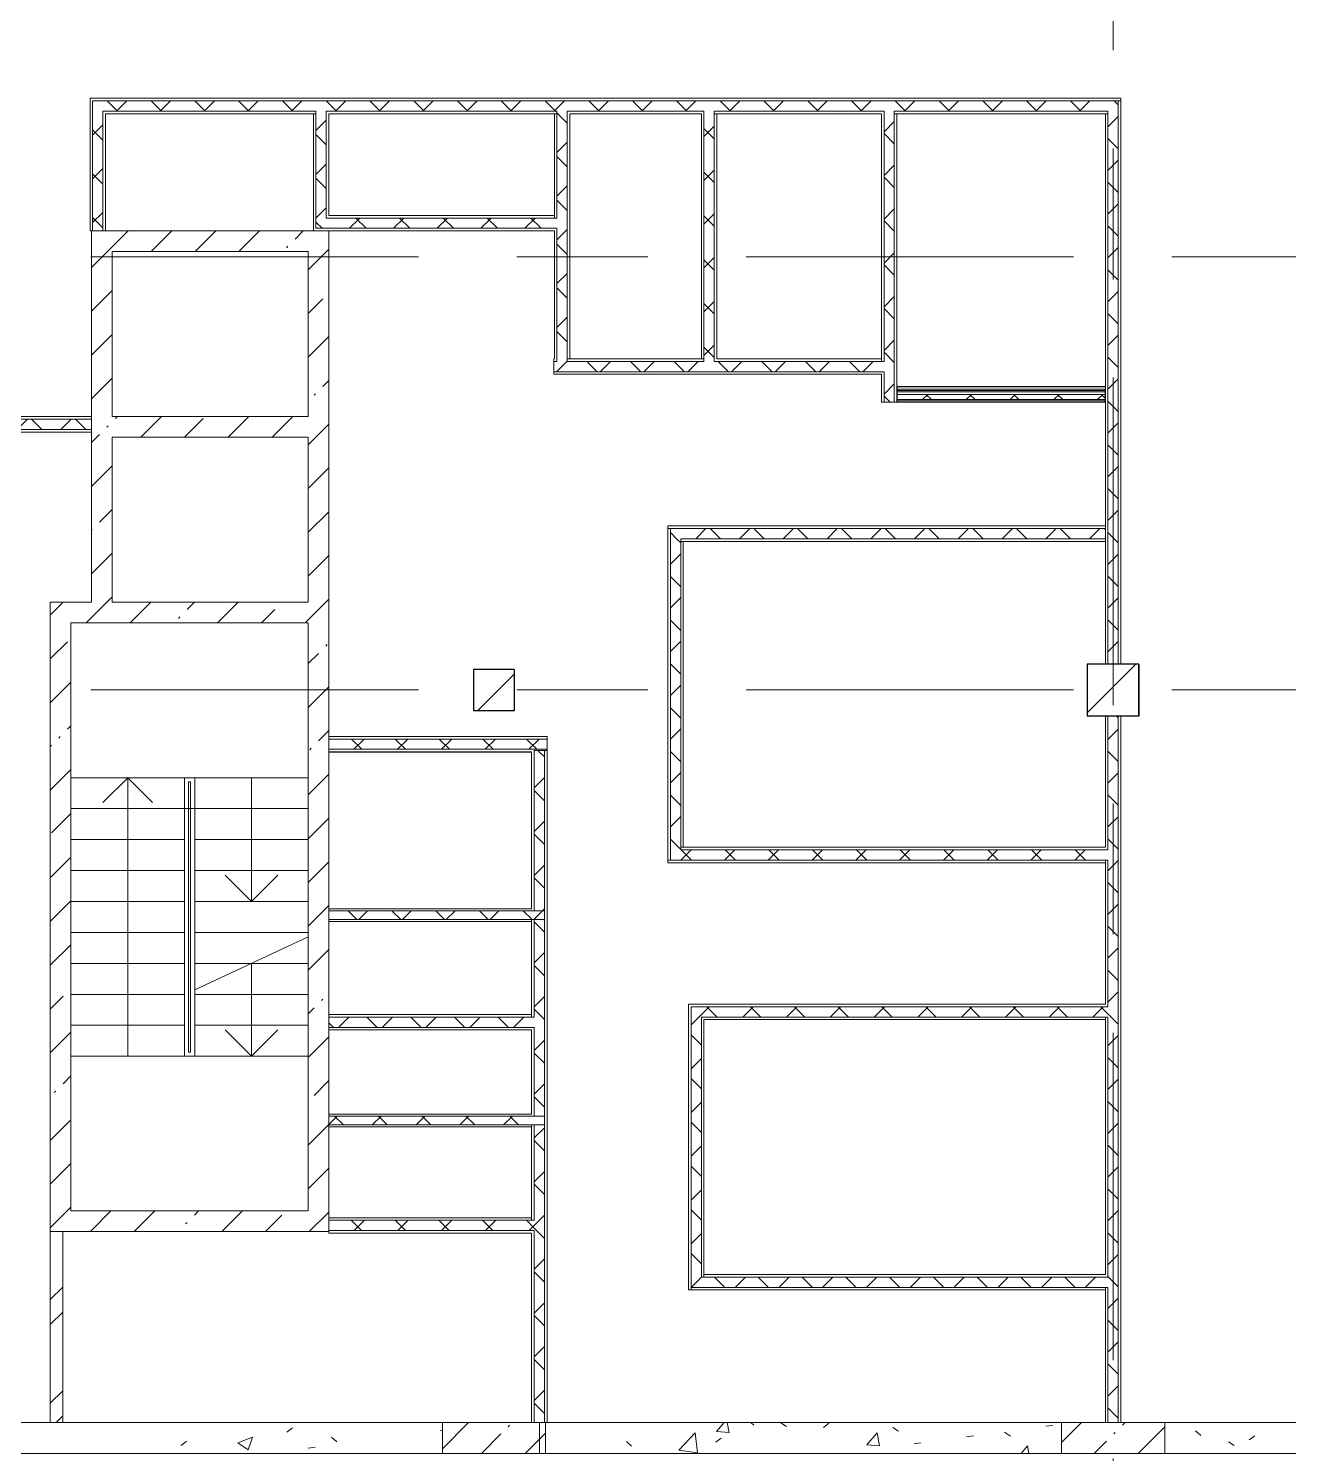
# Model space of a CAD drawing. Header units: millimetres. Extents: x 92932 to 275892, y -43515 to 30371.
# Drawn here: x 112420 to 124632, y -31683 to -17871 of the extents above; entities that cross this region are included whole.
import ezdxf

# ---------------------------------------------------------------- set-up
doc = ezdxf.new("R2010")
doc.units = ezdxf.units.MM
doc.linetypes.add('Осевые', pattern=[6350, 1270, -952.5, 3175, -952.5])
for name, color, linetype, lineweight in [('Колонны', 7, 'Continuous', 9), ('Колонны-1', 7, 'Continuous', 25), ('Контуры', 7, 'Continuous', 9), ('Линии подступенков-1', 7, 'Continuous', 9), ('Линии свеса', 7, 'Continuous', 9), ('Марки вырезов', 7, 'Continuous', 9), ('Общие ребра', 7, 'Continuous', 9), ('Оси-1', 7, 'Осевые', 9), ('Специальное оборудование', 7, 'Continuous', 9), ('Стены', 7, 'Continuous', 9), ('Стены-1', 7, 'Continuous', 18), ('Черная _1 сплошная', 7, 'Continuous', 9), ('Штриховка разреза-1', 7, 'Continuous', 9)]:
    doc.layers.add(name, color=color, linetype=linetype, lineweight=lineweight)
pattern_1 = [(45, (0, 0), (-212.132, 212.132), []), (135, (0, 0), (-212.132, -212.132), [])]
pattern_2 = [(45, (0, 0), (-424.264, 424.264), [600, -100, 20, -100]), (45, (0, 424), (-424.264, 424.264), [])]
pattern_3 = [(45, (0, 0), (-493.914, 493.914), []), (45, (493.9, 0), (-493.914, 493.914), [873.125, -174.625, 6.706, -167.919])]
pattern_4 = [(50, (0, 0), (1457.472, -127.512), [152.4, -1676.4]), (355, (0, 0), (-281.942, 1528.454), [121.92, -1341.12]), (100.451, (121.5, -10.6), (1175.541, 1400.933), [129.52, -1424.721]), (46.184, (0, 406.4), (2168.632, -336.342), [228.6, -2514.6]), (96.636, (180.7, 378.4), (1899.22, 1979.42), [194.28, -2137.08]), (351.184, (0, 406.4), (1899.24, 1979.402), [182.88, -2011.68]), (21, (203.2, 304.8), (1212.915, -818.121), [152.4, -1676.4]), (326, (203.2, 304.8), (494.417, 1473.504), [121.92, -1341.12]), (71.451, (304.3, 236.6), (1707.337, 655.37), [129.52, -1424.721]), (37.5, (0, 0), (24.7094, 676.4402), [67.056, -1257.808, 67.056, -1294.384, -1346.2]), (37.5, (0, 0), (24.7094, 676.4402), [-2686.304, 67.056, -1279.144]), (7.5, (0, 0), (534.5577, 801.4443), [67.056, -709.168, 67.056, -1227.328, -513.08]), (7.5, (0, 0), (534.5577, 801.4443), [-2070.608, 67.056, -446.024]), (327.5, (-453.14, 0), (1084.7275, -45.8312), [67.056, -440.944, 67.056, -1517.904, -2103.12]), (327.5, (-453.14, 0), (1084.7275, -45.8312), [-2092.96, 67.056, -2036.064]), (317.5, (-656.3, 0), (1185.0347, 203.4135), [67.056, -593.344, 67.056, -985.52, -1493.52]), (317.5, (-656.3, 0), (1185.0347, 203.4135), [-1712.976, 67.056, -1426.464])]

# ---------------------------------------------------------------- blocks, each defined once
blk = doc.blocks.new('Колонна 76 - Колонна 40-55-771148-План 3-го этажа на отм_ _2_700')
at = {"layer": 'Колонны'}
h = blk.add_hatch(dxfattribs=at)
h.set_pattern_fill('FP_3', color=256, style=0, pattern_type=2)
h.set_pattern_definition(pattern_3)
h.paths.add_polyline_path([(116732, -24483), (117132, -24483), (117132, -24083), (116732, -24083)], flags=0)
at = {"layer": 'Колонны-1'}
for p, q in [((117132, -24083), (116732, -24083)), ((116732, -24083), (116732, -24483)), ((117132, -24483), (117132, -24083)), ((116732, -24483), (117132, -24483))]:
    blk.add_line(p, q, dxfattribs=at)
blk = doc.blocks.new('Колонна 77 - Колонна 40-55-771160-План 3-го этажа на отм_ _2_700')
at = {"layer": 'Колонны'}
h = blk.add_hatch(dxfattribs=at)
h.set_pattern_fill('FP_3', color=256, style=0, pattern_type=2)
h.set_pattern_definition(pattern_3)
h.paths.add_polyline_path([(122682, -24533), (123182, -24533), (123182, -24033), (122682, -24033)], flags=0)
at = {"layer": 'Колонны-1'}
for p, q in [((123182, -24033), (122682, -24033)), ((122682, -24033), (122682, -24533)), ((123182, -24533), (123182, -24033)), ((122682, -24533), (123182, -24533))]:
    blk.add_line(p, q, dxfattribs=at)
blk = doc.blocks.new('АР_ОБ_Штора противодымная - Штора противопожарная ПШ2-8237117-План 3-го этажа на отм_ _2_700')
at = {"layer": 'Специальное оборудование'}
for p, q in [((1009, 152), (-1010, 152)), ((-1010, 152), (-1010, 2)), ((-1010, 0), (-1010, 150)), ((-1010, 150), (1009, 150)), ((-1010, 44), (-1010, 148)), ((-1010, 67), (-1010, 2)), ((-1010, 2), (-1010, 25)), ((1009, 0), (-1010, 0))]:
    blk.add_line(p, q, dxfattribs=at)

msp = doc.modelspace()

# ---------------------------------------------------------------- hatches: boundary and pattern name
at = {"layer": 'Штриховка разреза-1'}
h = msp.add_hatch(dxfattribs=at)
h.set_pattern_fill('FP_2', color=256, style=0, pattern_type=2)
h.set_pattern_definition(pattern_1)
h.paths.add_polyline_path([(122881.6, -18672.9), (122981.6, -18672.9), (122981.6, -18572.9), (113041.6, -18572.9), (113041.6, -18672.9), (120811.6, -18672.9)], flags=0)
h = msp.add_hatch(dxfattribs=at)
h.set_pattern_fill('FP_2', color=256, style=0, pattern_type=2)
h.set_pattern_definition(pattern_1)
h.paths.add_polyline_path([(113041.6, -19832.9), (113141.6, -19832.9), (113141.6, -18672.9), (113041.6, -18672.9), (113041.6, -18716.5)], flags=0)
h = msp.add_hatch(dxfattribs=at)
h.set_pattern_fill('FP_2', color=256, style=0, pattern_type=2)
h.set_pattern_definition(pattern_1)
h.paths.add_polyline_path([(115206.6, -19807.9), (115306.6, -19807.9), (115306.6, -18672.9), (115206.6, -18672.9), (115206.6, -18716.5)], flags=0)
h = msp.add_hatch(dxfattribs=at)
h.set_pattern_fill('FP_2', color=256, style=0, pattern_type=2)
h.set_pattern_definition(pattern_1)
h.paths.add_polyline_path([(117541.6, -21097.9), (117641.6, -21097.9), (117641.6, -18672.9), (117541.6, -18672.9), (117541.6, -21072.9)], flags=0)
h = msp.add_hatch(dxfattribs=at)
h.set_pattern_fill('FP_2', color=256, style=0, pattern_type=2)
h.set_pattern_definition(pattern_1)
h.paths.add_polyline_path([(119066.6, -21097.9), (119066.6, -18672.9), (118966.6, -18672.9), (118966.6, -21097.9)], flags=0)
h = msp.add_hatch(dxfattribs=at)
h.set_pattern_fill('FP_2', color=256, style=0, pattern_type=2)
h.set_pattern_definition(pattern_1)
h.paths.add_polyline_path([(120811.6, -21492.9), (120811.6, -18672.9), (120711.6, -18672.9), (120711.6, -21492.9)], flags=0)
h = msp.add_hatch(dxfattribs=at)
h.set_pattern_fill('FP_2', color=256, style=0, pattern_type=2)
h.set_pattern_definition(pattern_1)
h.paths.add_polyline_path([(122881.6, -24032.9), (122981.6, -24032.9), (122981.6, -18672.9), (122881.6, -18672.9), (122881.6, -22966.7)], flags=0)
h = msp.add_hatch(dxfattribs=at)
h.set_pattern_fill('FP_2', color=256, style=0, pattern_type=2)
h.set_pattern_definition(pattern_1)
h.paths.add_polyline_path([(117516.6, -19807.9), (117541.6, -19807.9), (117541.6, -19707.9), (115306.6, -19707.9), (115306.6, -19807.9), (115788.9, -19807.9)], flags=0)
h = msp.add_hatch(dxfattribs=at)
h.set_pattern_fill('FP_1', color=256, style=0, pattern_type=2)
h.set_pattern_definition(pattern_2)
h.paths.add_polyline_path([(115131.6, -20032.9), (115331.6, -20032.9), (115331.6, -19832.9), (113031.6, -19832.9), (113031.6, -20032.9), (113231.6, -20032.9)], flags=0)
h = msp.add_hatch(dxfattribs=at)
h.set_pattern_fill('FP_1', color=256, style=0, pattern_type=2)
h.set_pattern_definition(pattern_2)
h.paths.add_polyline_path([(113231.6, -23432.9), (113231.6, -20032.9), (113031.6, -20032.9), (113031.6, -23432.9)], flags=0)
h = msp.add_hatch(dxfattribs=at)
h.set_pattern_fill('FP_1', color=256, style=0, pattern_type=2)
h.set_pattern_definition(pattern_2)
h.paths.add_polyline_path([(115331.6, -29332.9), (115331.6, -20032.9), (115131.6, -20032.9), (115131.6, -29332.9)], flags=0)
h = msp.add_hatch(dxfattribs=at)
h.set_pattern_fill('FP_2', color=256, style=0, pattern_type=2)
h.set_pattern_definition(pattern_1)
h.paths.add_polyline_path([(120686.6, -21197.9), (120711.6, -21197.9), (120711.6, -21097.9), (117510.6, -21097.9), (117510.6, -21197.9), (120224, -21197.9)], flags=0)
h = msp.add_hatch(dxfattribs=at)
h.set_pattern_fill('FP_2', color=256, style=0, pattern_type=2)
h.set_pattern_definition(pattern_1)
h.paths.add_polyline_path([(122854.6, -21467.9), (122854.6, -21417.9), (120837.6, -21417.9), (120837.6, -21467.9), (122663.3, -21467.9)], flags=0)
h = msp.add_hatch(dxfattribs=at)
h.set_pattern_fill('FP_2', color=256, style=0, pattern_type=2)
h.set_pattern_definition(pattern_1)
h.paths.add_polyline_path([(113031.6, -21757.9), (113031.6, -21657.9), (108481.6, -21657.9), (108481.6, -21757.9), (112240.8, -21757.9)], flags=0)
h = msp.add_hatch(dxfattribs=at)
h.set_pattern_fill('FP_1', color=256, style=0, pattern_type=2)
h.set_pattern_definition(pattern_2)
h.paths.add_polyline_path([(113231.6, -21832.4), (115131.6, -21832.4), (115131.6, -21632.4), (113231.6, -21632.4)], flags=0)
h = msp.add_hatch(dxfattribs=at)
h.set_pattern_fill('FP_2', color=256, style=0, pattern_type=2)
h.set_pattern_definition(pattern_1)
h.paths.add_polyline_path([(122856.6, -22817.9), (122856.6, -22717.9), (118641.6, -22717.9), (118641.6, -22817.9), (121111, -22817.9)], flags=0)
h = msp.add_hatch(dxfattribs=at)
h.set_pattern_fill('FP_2', color=256, style=0, pattern_type=2)
h.set_pattern_definition(pattern_1)
h.paths.add_polyline_path([(118641.6, -25832.9), (118741.6, -25832.9), (118741.6, -22817.9), (118641.6, -22817.9), (118641.6, -25807.9)], flags=0)
h = msp.add_hatch(dxfattribs=at)
h.set_pattern_fill('FP_1', color=256, style=0, pattern_type=2)
h.set_pattern_definition(pattern_2)
h.paths.add_polyline_path([(112631.6, -23632.9), (115131.6, -23632.9), (115131.6, -23432.9), (112631.6, -23432.9)], flags=0)
h = msp.add_hatch(dxfattribs=at)
h.set_pattern_fill('FP_1', color=256, style=0, pattern_type=2)
h.set_pattern_definition(pattern_2)
h.paths.add_polyline_path([(112631.6, -29332.9), (112831.6, -29332.9), (112831.6, -23632.9), (112631.6, -23632.9), (112631.6, -27216.8)], flags=0)
h = msp.add_hatch(dxfattribs=at)
h.set_pattern_fill('FP_2', color=256, style=0, pattern_type=2)
h.set_pattern_definition(pattern_1)
h.paths.add_polyline_path([(122981.6, -30102.9), (122981.6, -24532.9), (122881.6, -24532.9), (122881.6, -30102.9)], flags=0)
h = msp.add_hatch(dxfattribs=at)
h.set_pattern_fill('FP_2', color=256, style=0, pattern_type=2)
h.set_pattern_definition(pattern_1)
h.paths.add_polyline_path([(117446.6, -24857.9), (117446.6, -24757.9), (115331.6, -24757.9), (115331.6, -24857.9), (115788.9, -24857.9)], flags=0)
h = msp.add_hatch(dxfattribs=at)
h.set_pattern_fill('FP_2', color=256, style=0, pattern_type=2)
h.set_pattern_definition(pattern_1)
h.paths.add_polyline_path([(117321.6, -31382.9), (117421.6, -31382.9), (117421.6, -28497.9), (117321.6, -28497.9), (117321.6, -29522.9)], flags=0)
h.paths.add_polyline_path([(117321.6, -28412.9), (117421.6, -28412.9), (117421.6, -26507.9), (117321.6, -26507.9), (117321.6, -27552.9)], flags=0)
h.paths.add_polyline_path([(117321.6, -26422.9), (117421.6, -26422.9), (117421.6, -24867.9), (117321.6, -24867.9), (117321.6, -25091.7)], flags=0)
h = msp.add_hatch(dxfattribs=at)
h.set_pattern_fill('FP_2', color=256, style=0, pattern_type=2)
h.set_pattern_definition(pattern_1)
h.paths.add_polyline_path([(122881.6, -25932.9), (122881.6, -25832.9), (118641.6, -25832.9), (118641.6, -25932.9), (122856.6, -25932.9)], flags=0)
h = msp.add_hatch(dxfattribs=at)
h.set_pattern_fill('FP_2', color=256, style=0, pattern_type=2)
h.set_pattern_definition(pattern_1)
h.paths.add_polyline_path([(117296.6, -26507.9), (117421.6, -26507.9), (117421.6, -26422.9), (115331.6, -26422.9), (115331.6, -26507.9), (115788.9, -26507.9)], flags=0)
h = msp.add_hatch(dxfattribs=at)
h.set_pattern_fill('FP_2', color=256, style=0, pattern_type=2)
h.set_pattern_definition(pattern_1)
h.paths.add_polyline_path([(115788.9, -27552.9), (117321.6, -27552.9), (117321.6, -27452.9), (115331.6, -27452.9), (115331.6, -27552.9)], flags=0)
h = msp.add_hatch(dxfattribs=at)
h.set_pattern_fill('FP_2', color=256, style=0, pattern_type=2)
h.set_pattern_definition(pattern_1)
h.paths.add_polyline_path([(118841.6, -30072.9), (118941.6, -30072.9), (118941.6, -27352.9), (118841.6, -27352.9), (118841.6, -29341.8)], flags=0)
h = msp.add_hatch(dxfattribs=at)
h.set_pattern_fill('FP_2', color=256, style=0, pattern_type=2)
h.set_pattern_definition(pattern_1)
h.paths.add_polyline_path([(122856.6, -27452.9), (122881.6, -27452.9), (122881.6, -27352.9), (118941.6, -27352.9), (118941.6, -27452.9), (119337, -27452.9)], flags=0)
h = msp.add_hatch(dxfattribs=at)
h.set_pattern_fill('FP_2', color=256, style=0, pattern_type=2)
h.set_pattern_definition(pattern_1)
h.paths.add_polyline_path([(117421.6, -28497.9), (117421.6, -28412.9), (115331.6, -28412.9), (115331.6, -28497.9), (117321.6, -28497.9)], flags=0)
h = msp.add_hatch(dxfattribs=at)
h.set_pattern_fill('FP_1', color=256, style=0, pattern_type=2)
h.set_pattern_definition(pattern_2)
h.paths.add_polyline_path([(115331.6, -29532.9), (115331.6, -29332.9), (112631.6, -29332.9), (112631.6, -29532.9)], flags=0)
h = msp.add_hatch(dxfattribs=at)
h.set_pattern_fill('FP_12', color=256, style=0, pattern_type=2)
h.set_pattern_definition([(45, (0, 0), (-502.8943, 502.8943), []), (45, (0, 762), (-502.8943, 502.8943), [])])
h.paths.add_polyline_path([(112631.6, -31382.9), (112751.6, -31382.9), (112751.6, -29532.9), (112631.6, -29532.9)], flags=0)
h = msp.add_hatch(dxfattribs=at)
h.set_pattern_fill('FP_2', color=256, style=0, pattern_type=2)
h.set_pattern_definition(pattern_1)
h.paths.add_polyline_path([(117296.6, -29522.9), (117321.6, -29522.9), (117321.6, -29422.9), (115331.6, -29422.9), (115331.6, -29522.9), (115788.9, -29522.9)], flags=0)
h = msp.add_hatch(dxfattribs=at)
h.set_pattern_fill('FP_2', color=256, style=0, pattern_type=2)
h.set_pattern_definition(pattern_1)
h.paths.add_polyline_path([(122856.6, -30072.9), (122881.6, -30072.9), (122881.6, -29972.9), (118941.6, -29972.9), (118941.6, -30072.9), (119337, -30072.9)], flags=0)
h = msp.add_hatch(dxfattribs=at)
h.set_pattern_fill('FP_2', color=256, style=0, pattern_type=2)
h.set_pattern_definition(pattern_1)
h.paths.add_polyline_path([(122881.6, -31382.9), (122981.6, -31382.9), (122981.6, -30102.9), (122881.6, -30102.9)], flags=0)
h = msp.add_hatch(dxfattribs=at)
h.set_pattern_fill('FP_15', color=256, style=0, pattern_type=2)
h.set_pattern_definition(pattern_4)
h.paths.add_polyline_path([(117371.6, -31682.9), (122431.6, -31682.9), (122431.6, -31382.9), (117371.6, -31382.9), (117371.6, -31466.9)], flags=0)
h.paths.add_polyline_path([(116431.6, -31682.9), (116431.6, -31382.9), (110771.6, -31382.9), (110771.6, -31682.9), (112240.8, -31682.9)], flags=0)
h = msp.add_hatch(dxfattribs=at)
h.set_pattern_fill('FP_1', color=256, style=0, pattern_type=2)
h.set_pattern_definition(pattern_2)
h.paths.add_polyline_path([(117431.6, -31682.9), (117431.6, -31382.9), (116431.6, -31382.9), (116431.6, -31682.9)], flags=0)
h = msp.add_hatch(dxfattribs=at)
h.set_pattern_fill('FP_1', color=256, style=0, pattern_type=2)
h.set_pattern_definition(pattern_2)
h.paths.add_polyline_path([(122431.6, -31682.9), (123431.6, -31682.9), (123431.6, -31382.9), (122431.6, -31382.9), (122431.6, -31466.9)], flags=0)
h = msp.add_hatch(dxfattribs=at)
h.set_pattern_fill('FP_15', color=256, style=0, pattern_type=2)
h.set_pattern_definition(pattern_4)
h.paths.add_polyline_path([(128431.6, -31682.9), (128431.6, -31382.9), (123431.6, -31382.9), (123431.6, -31682.9), (126433.2, -31682.9)], flags=0)

# ---------------------------------------------------------------- linework, layer by layer
at = {"layer": 'Контуры'}
for p, q in [((112831.6, -23632.9), (112831.6, -25132.9)), ((115131.6, -23632.9), (112831.6, -23632.9)), ((112831.6, -23632.9), (112831.6, -25132.9)), ((115131.6, -23632.9), (112831.6, -23632.9)), ((112831.6, -23632.9), (112831.6, -25132.9)), ((115131.6, -23632.9), (112831.6, -23632.9)), ((115131.6, -24832.9), (115131.6, -23632.9)), ((115131.6, -25132.9), (115131.6, -23632.9)), ((115131.6, -25132.9), (115131.6, -23632.9)), ((115131.6, -24832.9), (115131.6, -26676.4)), ((112831.6, -25132.9), (113931.6, -25132.9)), ((112831.6, -25132.9), (113931.6, -25132.9)), ((112831.6, -25132.9), (113931.6, -25132.9)), ((112831.6, -27832.9), (112831.6, -25132.9)), ((112831.6, -27832.9), (112831.6, -25132.9)), ((112831.6, -27832.9), (112831.6, -25132.9)), ((113931.6, -25132.9), (114031.6, -25132.9)), ((113931.6, -25132.9), (114031.6, -25132.9)), ((113931.6, -27832.9), (113931.6, -25132.9)), ((113931.6, -27832.9), (113931.6, -25132.9)), ((113931.6, -27832.9), (113931.6, -25132.9)), ((115131.6, -25132.9), (114031.6, -25132.9)), ((115131.6, -25132.9), (114031.6, -25132.9)), ((115131.6, -25132.9), (114031.6, -25132.9)), ((114031.6, -25132.9), (114031.6, -27832.9)), ((114031.6, -25132.9), (114031.6, -27832.9)), ((114031.6, -25132.9), (114031.6, -27832.9)), ((115131.6, -25132.9), (115131.6, -27832.9)), ((115131.6, -25132.9), (115131.6, -27832.9)), ((115131.6, -25132.9), (115131.6, -27832.9)), ((112831.6, -27832.9), (112831.6, -29332.9)), ((112831.6, -27832.9), (112831.6, -29332.9)), ((112831.6, -27832.9), (112831.6, -29332.9)), ((112831.6, -27832.9), (113931.6, -27832.9)), ((112831.6, -27832.9), (113931.6, -27832.9)), ((112831.6, -27832.9), (113931.6, -27832.9)), ((114031.6, -27832.9), (113931.6, -27832.9)), ((114031.6, -27832.9), (113931.6, -27832.9)), ((114031.6, -27832.9), (113931.6, -27832.9)), ((115131.6, -27832.9), (114031.6, -27832.9)), ((115131.6, -27832.9), (114031.6, -27832.9)), ((115131.6, -27832.9), (114031.6, -27832.9)), ((115131.6, -29332.9), (115131.6, -27832.9)), ((115131.6, -29332.9), (115131.6, -27832.9)), ((115131.6, -29332.9), (115131.6, -27832.9)), ((112831.6, -29332.9), (115131.6, -29332.9)), ((112831.6, -29332.9), (115131.6, -29332.9)), ((112831.6, -29332.9), (115131.6, -29332.9))]:
    msp.add_line(p, q, dxfattribs=at)
at = {"layer": 'Линии подступенков-1'}
for p, q in [((112831.6, -25132.9), (113931.6, -25132.9)), ((112831.6, -25132.9), (113931.6, -25132.9)), ((112831.6, -25132.9), (113931.6, -25132.9)), ((115131.6, -25132.9), (114031.6, -25132.9)), ((115131.6, -25132.9), (114031.6, -25132.9)), ((115131.6, -25132.9), (114031.6, -25132.9)), ((115131.6, -25132.9), (114031.6, -25132.9)), ((112831.6, -25432.9), (113931.6, -25432.9)), ((112831.6, -25432.9), (113931.6, -25432.9)), ((112831.6, -25432.9), (113931.6, -25432.9)), ((115131.6, -25432.9), (114031.6, -25432.9)), ((115131.6, -25432.9), (114031.6, -25432.9)), ((115131.6, -25432.9), (114031.6, -25432.9)), ((115131.6, -25432.9), (114031.6, -25432.9)), ((112831.6, -25732.9), (113931.6, -25732.9)), ((112831.6, -25732.9), (113931.6, -25732.9)), ((112831.6, -25732.9), (113931.6, -25732.9)), ((115131.6, -25732.9), (114031.6, -25732.9)), ((115131.6, -25732.9), (114031.6, -25732.9)), ((115131.6, -25732.9), (114031.6, -25732.9)), ((115131.6, -25732.9), (114031.6, -25732.9)), ((112831.6, -26032.9), (113931.6, -26032.9)), ((112831.6, -26032.9), (113931.6, -26032.9)), ((112831.6, -26032.9), (113931.6, -26032.9)), ((115131.6, -26032.9), (114031.6, -26032.9)), ((115131.6, -26032.9), (114031.6, -26032.9)), ((115131.6, -26032.9), (114031.6, -26032.9)), ((115131.6, -26032.9), (114031.6, -26032.9)), ((112831.6, -26332.9), (113931.6, -26332.9)), ((112831.6, -26332.9), (113931.6, -26332.9)), ((112831.6, -26332.9), (113931.6, -26332.9)), ((115131.6, -26332.9), (114031.6, -26332.9)), ((115131.6, -26332.9), (114031.6, -26332.9)), ((115131.6, -26332.9), (114031.6, -26332.9)), ((115131.6, -26332.9), (114031.6, -26332.9)), ((112831.6, -26632.9), (113931.6, -26632.9)), ((112831.6, -26632.9), (113931.6, -26632.9)), ((112831.6, -26632.9), (113931.6, -26632.9)), ((115131.6, -26632.9), (114031.6, -26632.9)), ((115131.6, -26632.9), (114031.6, -26632.9)), ((115131.6, -26632.9), (114031.6, -26632.9)), ((115131.6, -26632.9), (114031.6, -26632.9)), ((112831.6, -26932.9), (113931.6, -26932.9)), ((112831.6, -26932.9), (113931.6, -26932.9)), ((112831.6, -26932.9), (113931.6, -26932.9)), ((114581.6, -26932.9), (114031.6, -26932.9)), ((115131.6, -26932.9), (114031.6, -26932.9)), ((115131.6, -26932.9), (114031.6, -26932.9)), ((115131.6, -26932.9), (114031.6, -26932.9)), ((112831.6, -27232.9), (113931.6, -27232.9)), ((112831.6, -27232.9), (113931.6, -27232.9)), ((112831.6, -27232.9), (113931.6, -27232.9)), ((115131.6, -27232.9), (114031.6, -27232.9)), ((115131.6, -27232.9), (114031.6, -27232.9)), ((115131.6, -27232.9), (114031.6, -27232.9)), ((112831.6, -27532.9), (113931.6, -27532.9)), ((112831.6, -27532.9), (113931.6, -27532.9)), ((112831.6, -27532.9), (113931.6, -27532.9)), ((115131.6, -27532.9), (114031.6, -27532.9)), ((115131.6, -27532.9), (114031.6, -27532.9)), ((115131.6, -27532.9), (114031.6, -27532.9)), ((112831.6, -27832.9), (113931.6, -27832.9)), ((112831.6, -27832.9), (113931.6, -27832.9)), ((112831.6, -27832.9), (113931.6, -27832.9)), ((115131.6, -27832.9), (114031.6, -27832.9)), ((115131.6, -27832.9), (114031.6, -27832.9)), ((115131.6, -27832.9), (114031.6, -27832.9))]:
    msp.add_line(p, q, dxfattribs=at)
at = {"layer": 'Линии свеса'}
for p, q in [((115131.6, -25132.9), (114031.6, -25132.9)), ((112831.6, -25432.9), (113931.6, -25432.9)), ((112831.6, -25432.9), (113931.6, -25432.9)), ((112831.6, -25432.9), (113931.6, -25432.9)), ((115131.6, -25432.9), (114031.6, -25432.9)), ((115131.6, -25432.9), (114031.6, -25432.9)), ((115131.6, -25432.9), (114031.6, -25432.9)), ((115131.6, -25432.9), (114031.6, -25432.9)), ((112831.6, -25732.9), (113931.6, -25732.9)), ((112831.6, -25732.9), (113931.6, -25732.9)), ((112831.6, -25732.9), (113931.6, -25732.9)), ((115131.6, -25732.9), (114031.6, -25732.9)), ((115131.6, -25732.9), (114031.6, -25732.9)), ((115131.6, -25732.9), (114031.6, -25732.9)), ((115131.6, -25732.9), (114031.6, -25732.9)), ((112831.6, -26032.9), (113931.6, -26032.9)), ((112831.6, -26032.9), (113931.6, -26032.9)), ((112831.6, -26032.9), (113931.6, -26032.9)), ((115131.6, -26032.9), (114031.6, -26032.9)), ((115131.6, -26032.9), (114031.6, -26032.9)), ((115131.6, -26032.9), (114031.6, -26032.9)), ((115131.6, -26032.9), (114031.6, -26032.9)), ((112831.6, -26332.9), (113931.6, -26332.9)), ((112831.6, -26332.9), (113931.6, -26332.9)), ((112831.6, -26332.9), (113931.6, -26332.9)), ((115131.6, -26332.9), (114031.6, -26332.9)), ((115131.6, -26332.9), (114031.6, -26332.9)), ((115131.6, -26332.9), (114031.6, -26332.9)), ((115131.6, -26332.9), (114031.6, -26332.9)), ((112831.6, -26632.9), (113931.6, -26632.9)), ((112831.6, -26632.9), (113931.6, -26632.9)), ((112831.6, -26632.9), (113931.6, -26632.9)), ((115131.6, -26632.9), (114031.6, -26632.9)), ((115131.6, -26632.9), (114031.6, -26632.9)), ((115131.6, -26632.9), (114031.6, -26632.9)), ((115131.6, -26632.9), (114031.6, -26632.9)), ((112831.6, -26932.9), (113931.6, -26932.9)), ((112831.6, -26932.9), (113931.6, -26932.9)), ((112831.6, -26932.9), (113931.6, -26932.9)), ((114581.6, -26932.9), (114031.6, -26932.9)), ((115131.6, -26932.9), (114031.6, -26932.9)), ((115131.6, -26932.9), (114031.6, -26932.9)), ((115131.6, -26932.9), (114031.6, -26932.9)), ((112831.6, -27232.9), (113931.6, -27232.9)), ((112831.6, -27232.9), (113931.6, -27232.9)), ((112831.6, -27232.9), (113931.6, -27232.9)), ((115131.6, -27232.9), (114031.6, -27232.9)), ((115131.6, -27232.9), (114031.6, -27232.9)), ((115131.6, -27232.9), (114031.6, -27232.9)), ((112831.6, -27532.9), (113931.6, -27532.9)), ((112831.6, -27532.9), (113931.6, -27532.9)), ((112831.6, -27532.9), (113931.6, -27532.9)), ((115131.6, -27532.9), (114031.6, -27532.9)), ((115131.6, -27532.9), (114031.6, -27532.9)), ((115131.6, -27532.9), (114031.6, -27532.9))]:
    msp.add_line(p, q, dxfattribs=at)
at = {"layer": 'Марки вырезов'}
msp.add_line((114031.6, -27189.3), (115131.6, -26676.4), dxfattribs=at)
at = {"layer": 'Общие ребра'}
for p, q in [((113016.6, -18572.9), (113016.6, -18697.9)), ((122981.6, -18572.9), (113041.6, -18572.9)), ((113041.6, -18672.9), (113041.6, -18572.9)), ((123006.6, -18572.9), (122981.6, -18572.9)), ((122981.6, -18572.9), (123006.6, -18572.9)), ((122981.6, -18572.9), (122981.6, -18672.9)), ((123006.6, -18697.9), (123006.6, -18572.9)), ((113016.6, -18697.9), (113016.6, -19832.9)), ((113041.6, -18697.9), (113041.6, -18672.9)), ((113041.6, -18697.9), (113041.6, -19832.9)), ((115206.6, -18672.9), (113141.6, -18672.9)), ((113141.6, -18697.9), (113141.6, -18672.9)), ((113141.6, -18697.9), (113141.6, -19832.9)), ((115206.6, -18697.9), (115181.6, -18697.9)), ((115206.6, -18672.9), (115206.6, -18697.9)), ((115206.6, -18697.9), (115206.6, -19807.9)), ((117541.6, -18672.9), (115306.6, -18672.9)), ((115306.6, -18672.9), (115306.6, -18697.9)), ((115306.6, -18697.9), (115306.6, -19707.9)), ((117541.6, -18697.9), (117516.6, -18697.9)), ((117541.6, -18672.9), (117541.6, -18697.9)), ((117541.6, -18697.9), (117541.6, -19707.9)), ((118966.6, -18672.9), (117641.6, -18672.9)), ((117641.6, -18672.9), (117641.6, -18697.9)), ((117641.6, -18697.9), (117641.6, -21072.9)), ((118966.6, -18672.9), (118966.6, -18697.9)), ((118966.6, -21072.9), (118966.6, -18697.9)), ((120711.6, -18672.9), (119066.6, -18672.9)), ((119066.6, -18672.9), (119066.6, -18697.9)), ((119091.6, -18697.9), (119066.6, -18697.9)), ((119066.6, -21072.9), (119066.6, -18697.9)), ((120711.6, -18672.9), (120711.6, -18697.9)), ((120711.6, -21097.9), (120711.6, -18697.9)), ((122881.6, -18672.9), (120811.6, -18672.9)), ((120811.6, -18672.9), (120811.6, -18697.9)), ((120836.6, -18697.9), (120811.6, -18697.9)), ((120811.6, -21492.9), (120811.6, -18697.9)), ((122881.6, -18697.9), (122856.6, -18697.9)), ((122856.6, -18697.9), (122856.6, -21258.8)), ((122881.6, -18672.9), (122881.6, -18697.9)), ((122881.6, -18697.9), (122881.6, -24032.9)), ((122981.6, -18672.9), (122981.6, -18697.9)), ((122981.6, -18697.9), (122981.6, -24032.9)), ((123006.6, -24032.9), (123006.6, -18697.9)), ((115331.6, -19707.9), (115306.6, -19707.9)), ((117516.6, -19707.9), (115331.6, -19707.9)), ((117516.6, -19707.9), (117516.6, -19682.9)), ((117516.6, -19707.9), (117541.6, -19707.9)), ((113031.6, -19832.9), (113041.6, -19832.9)), ((113041.6, -19832.9), (113141.6, -19832.9)), ((113141.6, -19832.9), (113166.6, -19832.9)), ((115306.6, -19807.9), (115206.6, -19807.9)), ((115331.6, -19807.9), (115306.6, -19807.9)), ((117516.6, -19807.9), (115331.6, -19807.9)), ((117516.6, -19807.9), (117541.6, -19807.9)), ((117541.6, -19807.9), (117541.6, -21072.9)), ((117541.6, -21097.9), (117510.6, -21097.9)), ((117541.6, -21072.9), (117541.6, -21097.9)), ((117641.6, -21072.9), (117666.6, -21072.9)), ((117641.6, -21072.9), (117641.6, -21097.9)), ((118966.6, -21097.9), (117641.6, -21097.9)), ((118941.6, -21072.9), (118966.6, -21072.9)), ((118966.6, -21072.9), (118966.6, -21097.9)), ((119066.6, -21072.9), (119066.6, -21097.9)), ((120686.6, -21097.9), (119066.6, -21097.9)), ((120686.6, -21097.9), (120686.6, -21072.9)), ((120711.6, -21097.9), (120686.6, -21097.9)), ((120686.6, -21197.9), (117510.6, -21197.9)), ((120711.6, -21197.9), (120686.6, -21197.9)), ((120711.6, -21492.9), (120711.6, -21197.9)), ((122854.6, -21380.4), (120837.6, -21380.4)), ((122854.6, -21392.9), (120837.6, -21392.9)), ((122854.6, -21417.9), (120837.6, -21417.9)), ((122854.6, -21467.9), (120837.6, -21467.9)), ((122854.6, -21480.4), (120837.6, -21480.4)), ((113031.6, -21632.9), (108481.6, -21632.9)), ((113031.6, -21657.9), (108481.6, -21657.9)), ((113031.6, -21757.9), (110456.6, -21757.9)), ((118616.6, -22717.9), (118641.6, -22717.9)), ((118616.6, -22717.9), (118616.6, -22842.9)), ((118616.6, -22717.9), (118641.6, -22717.9)), ((118641.6, -22817.9), (118641.6, -22717.9)), ((118641.6, -22717.9), (122856.6, -22717.9)), ((118641.6, -22842.9), (118641.6, -22817.9)), ((118641.6, -22842.9), (118641.6, -25807.9)), ((118741.6, -22842.9), (118741.6, -22817.9)), ((118741.6, -22817.9), (122856.6, -22817.9)), ((118766.6, -22842.9), (118741.6, -22842.9)), ((118741.6, -22842.9), (118741.6, -25807.9)), ((118741.6, -22842.9), (118766.6, -22842.9)), ((115131.6, -23632.9), (115131.6, -29330.9)), ((122881.6, -24532.9), (122881.6, -25832.9)), ((122981.6, -24532.9), (122981.6, -30102.9)), ((123006.6, -30102.9), (123006.6, -24532.9)), ((115331.6, -24732.9), (115331.6, -24757.9)), ((117446.6, -24757.9), (115331.6, -24757.9)), ((115331.6, -24757.9), (115331.6, -24857.9)), ((117446.6, -24857.9), (115331.6, -24857.9)), ((115331.6, -24857.9), (115331.6, -24882.9)), ((117321.6, -24867.9), (117321.6, -26422.9)), ((117321.6, -24867.9), (117421.6, -24867.9)), ((117421.6, -24867.9), (117421.6, -26422.9)), ((117421.6, -24867.9), (117446.6, -24867.9)), ((118641.6, -25832.9), (118641.6, -25807.9)), ((118741.6, -25807.9), (118766.6, -25807.9)), ((118741.6, -25832.9), (118741.6, -25807.9)), ((118641.6, -25932.9), (118616.6, -25932.9)), ((118641.6, -25932.9), (118616.6, -25932.9)), ((118641.6, -25932.9), (118641.6, -25832.9)), ((122856.6, -25932.9), (118641.6, -25932.9)), ((122856.6, -25832.9), (118741.6, -25832.9)), ((122856.6, -25832.9), (122881.6, -25832.9)), ((122856.6, -25957.9), (122856.6, -25932.9)), ((122856.6, -25932.9), (122881.6, -25932.9)), ((122881.6, -25932.9), (122881.6, -27352.9)), ((115331.6, -26402.9), (115331.6, -26422.9)), ((117296.6, -26422.9), (115331.6, -26422.9)), ((115331.6, -26422.9), (115331.6, -26507.9)), ((117296.6, -26507.9), (115331.6, -26507.9)), ((115331.6, -26507.9), (115331.6, -26527.9)), ((117296.6, -26422.9), (117321.6, -26422.9)), ((117296.6, -26527.9), (117296.6, -26507.9)), ((117296.6, -26507.9), (117321.6, -26507.9)), ((117321.6, -26422.9), (117421.6, -26422.9)), ((117321.6, -26507.9), (117321.6, -27452.9)), ((117321.6, -26507.9), (117421.6, -26507.9)), ((117421.6, -26422.9), (117421.6, -26507.9)), ((117421.6, -26422.9), (117421.6, -26507.9)), ((117421.6, -26507.9), (117421.6, -28412.9)), ((115331.6, -27427.9), (115331.6, -27452.9)), ((115331.6, -27452.9), (117296.6, -27452.9)), ((115331.6, -27452.9), (115331.6, -27552.9)), ((117296.6, -27452.9), (117296.6, -27427.9)), ((117296.6, -27452.9), (117321.6, -27452.9)), ((118841.6, -27352.9), (118841.6, -30072.9)), ((118841.6, -27352.9), (118941.6, -27352.9)), ((118941.6, -27352.9), (118966.6, -27352.9)), ((118941.6, -27452.9), (118941.6, -29972.9)), ((118941.6, -27452.9), (118966.6, -27452.9)), ((122856.6, -27352.9), (118966.6, -27352.9)), ((122856.6, -27452.9), (118966.6, -27452.9)), ((122856.6, -27352.9), (122881.6, -27352.9)), ((122856.6, -27477.9), (122856.6, -27452.9)), ((122856.6, -27452.9), (122881.6, -27452.9)), ((122881.6, -27452.9), (122881.6, -29972.9)), ((115331.6, -27552.9), (115331.6, -27577.9)), ((115331.6, -27552.9), (117296.6, -27552.9)), ((117296.6, -27552.9), (117321.6, -27552.9)), ((117321.6, -27552.9), (117321.6, -28412.9)), ((115331.6, -28392.9), (115331.6, -28412.9)), ((117296.6, -28412.9), (115331.6, -28412.9)), ((115331.6, -28412.9), (115331.6, -28497.9)), ((117296.6, -28412.9), (117321.6, -28412.9)), ((117321.6, -28412.9), (117421.6, -28412.9)), ((117421.6, -28412.9), (117421.6, -28497.9)), ((117421.6, -28412.9), (117421.6, -28497.9)), ((117296.6, -28497.9), (115331.6, -28497.9)), ((115331.6, -28497.9), (115331.6, -28517.9)), ((117296.6, -28517.9), (117296.6, -28497.9)), ((117296.6, -28497.9), (117321.6, -28497.9)), ((117321.6, -28497.9), (117321.6, -29422.9)), ((117321.6, -28497.9), (117421.6, -28497.9)), ((117421.6, -28497.9), (117421.6, -31382.9)), ((117296.6, -29422.9), (117296.6, -29397.9)), ((115331.6, -29422.9), (117296.6, -29422.9)), ((115331.6, -29522.9), (117296.6, -29522.9)), ((117296.6, -29422.9), (117321.6, -29422.9)), ((117296.6, -29522.9), (117321.6, -29522.9)), ((117321.6, -29522.9), (117321.6, -31382.9)), ((118941.6, -29972.9), (118966.6, -29972.9)), ((118966.6, -29972.9), (118941.6, -29972.9)), ((118966.6, -29947.9), (118966.6, -29972.9)), ((122856.6, -29972.9), (118966.6, -29972.9)), ((122856.6, -29972.9), (122881.6, -29972.9)), ((118841.6, -30072.9), (118841.6, -30097.9)), ((118941.6, -30072.9), (118841.6, -30072.9)), ((118841.6, -30097.9), (118841.6, -30072.9)), ((118966.6, -30072.9), (118941.6, -30072.9)), ((122856.6, -30072.9), (118966.6, -30072.9)), ((122856.6, -30097.9), (122856.6, -30072.9)), ((122856.6, -30072.9), (122881.6, -30072.9)), ((122881.6, -30072.9), (122881.6, -30102.9)), ((122881.6, -31382.9), (122881.6, -30102.9)), ((122981.6, -31382.9), (122981.6, -30102.9)), ((123006.6, -31380.9), (123006.6, -30102.9)), ((122431.6, -31382.9), (122431.6, -31682.9)), ((122431.6, -31682.9), (122431.6, -31382.9)), ((122856.6, -31382.9), (122881.6, -31382.9)), ((122881.6, -31382.9), (122981.6, -31382.9)), ((122981.6, -31382.9), (123006.6, -31382.9)), ((123431.6, -31682.9), (123431.6, -31382.9)), ((128431.6, -31382.9), (123431.6, -31382.9)), ((123431.6, -31382.9), (123431.6, -31682.9))]:
    msp.add_line(p, q, dxfattribs=at)
at = {"layer": 'Оси-1'}
for p, q in [((122931.6, 25417.1), (122931.6, -41737.8)), ((150171.6, -20082.9), (92932.1, -20082.9)), ((150171.6, -24282.9), (92932.1, -24282.9)), ((150171.6, -31382.9), (92932.1, -31382.9))]:
    msp.add_line(p, q, dxfattribs=at)
at = {"layer": 'Стены'}
for p, q in [((112631.6, -23430.9), (113029.6, -23430.9)), ((113031.6, -23432.9), (112631.6, -23432.9)), ((115333.6, -24882.9), (117294.6, -24882.9)), ((117294.6, -24884.9), (115333.6, -24884.9))]:
    msp.add_line(p, q, dxfattribs=at)
at = {"layer": 'Стены-1'}
for p, q in [((123006.6, -18547.9), (113016.6, -18547.9)), ((113016.6, -18547.9), (113016.6, -18572.9)), ((123006.6, -18572.9), (123006.6, -18547.9)), ((113166.6, -18697.9), (115181.6, -18697.9)), ((113166.6, -19832.9), (113166.6, -18697.9)), ((115181.6, -18697.9), (115181.6, -19832.9)), ((115331.6, -18697.9), (117516.6, -18697.9)), ((115331.6, -19682.9), (115331.6, -18697.9)), ((117516.6, -18697.9), (117516.6, -19682.9)), ((117666.6, -18697.9), (118941.6, -18697.9)), ((117666.6, -21072.9), (117666.6, -18697.9)), ((118941.6, -18697.9), (118941.6, -21072.9)), ((119091.6, -18697.9), (120686.6, -18697.9)), ((119091.6, -21072.9), (119091.6, -18697.9)), ((120686.6, -18697.9), (120686.6, -21072.9)), ((120836.6, -18697.9), (122856.6, -18697.9)), ((120836.6, -21492.9), (120836.6, -18697.9)), ((117516.6, -19682.9), (115331.6, -19682.9)), ((113016.6, -19832.9), (113031.6, -19832.9)), ((113031.6, -19832.9), (113031.6, -20032.9)), ((115331.6, -19832.9), (113166.6, -19832.9)), ((115181.6, -19832.9), (115206.6, -19832.9)), ((115206.6, -19832.9), (115331.6, -19832.9)), ((115331.6, -20032.9), (115331.6, -19832.9)), ((115331.6, -19832.9), (117516.6, -19832.9)), ((117516.6, -19832.9), (117516.6, -21072.9)), ((113031.6, -20032.9), (113031.6, -23432.9)), ((113231.6, -20032.9), (115131.6, -20032.9)), ((113231.6, -21632.4), (113231.6, -20032.9)), ((115131.6, -20032.9), (115131.6, -21632.4)), ((115331.6, -24732.9), (115331.6, -20032.9)), ((117516.6, -21072.9), (117510.6, -21072.9)), ((117510.6, -21072.9), (117510.6, -21222.9)), ((118941.6, -21072.9), (117666.6, -21072.9)), ((120686.6, -21072.9), (119091.6, -21072.9)), ((117510.6, -21222.9), (120686.6, -21222.9)), ((120686.6, -21222.9), (120686.6, -21492.9)), ((122856.6, -21258.8), (122856.6, -24032.9)), ((122854.6, -21367.9), (120837.6, -21367.9)), ((120837.6, -21367.9), (120837.6, -21492.9)), ((122854.6, -21492.9), (122854.6, -21367.9)), ((120686.6, -21492.9), (120836.6, -21492.9)), ((120837.6, -21492.9), (122854.6, -21492.9)), ((113031.6, -21782.9), (113031.6, -21632.9)), ((115131.6, -21632.4), (113231.6, -21632.4)), ((110481.6, -21782.9), (113031.6, -21782.9)), ((113231.6, -21832.4), (115131.6, -21832.4)), ((113231.6, -23432.9), (113231.6, -21832.4)), ((115131.6, -21832.4), (115131.6, -23432.9)), ((122856.6, -22692.9), (118616.6, -22692.9)), ((118616.6, -22692.9), (118616.6, -22717.9)), ((118616.6, -22717.9), (118616.6, -22842.9)), ((122856.6, -22842.9), (122856.6, -22692.9)), ((118616.6, -22842.9), (118616.6, -25807.9)), ((118766.6, -25807.9), (118766.6, -22842.9)), ((118766.6, -22842.9), (122856.6, -22842.9)), ((113031.6, -23432.9), (112631.6, -23432.9)), ((112631.6, -23432.9), (112631.6, -23632.9)), ((115131.6, -23432.9), (113231.6, -23432.9)), ((112631.6, -23632.9), (112631.6, -29332.9)), ((112831.6, -23632.9), (115131.6, -23632.9)), ((112831.6, -29332.9), (112831.6, -23632.9)), ((122856.6, -24032.9), (123006.6, -24032.9)), ((123181.6, -24032.9), (123181.6, -24282.9)), ((123183.6, -24282.9), (123183.6, -24032.9)), ((123181.6, -24282.9), (123181.6, -24532.9)), ((123183.6, -24534.9), (123183.6, -24282.9)), ((123006.6, -24532.9), (122856.6, -24532.9)), ((122856.6, -24532.9), (122856.6, -25807.9)), ((123181.6, -24534.9), (123183.6, -24534.9)), ((117446.6, -24732.9), (115331.6, -24732.9)), ((117446.6, -24867.9), (117446.6, -24732.9)), ((115331.6, -26402.9), (115331.6, -24882.9)), ((115331.6, -24882.9), (117296.6, -24882.9)), ((117296.6, -24882.9), (117296.6, -26402.9)), ((117446.6, -31382.9), (117446.6, -24867.9)), ((118616.6, -25807.9), (118616.6, -25932.9)), ((122856.6, -25807.9), (118766.6, -25807.9)), ((118616.6, -25932.9), (118616.6, -25957.9)), ((118616.6, -25957.9), (122856.6, -25957.9)), ((122856.6, -25957.9), (122856.6, -27327.9)), ((117296.6, -26402.9), (115331.6, -26402.9)), ((115331.6, -27427.9), (115331.6, -26527.9)), ((115331.6, -26527.9), (117296.6, -26527.9)), ((117296.6, -26527.9), (117296.6, -27427.9)), ((118841.6, -27327.9), (118816.6, -27327.9)), ((118816.6, -27327.9), (118816.6, -30097.9)), ((118966.6, -27327.9), (118841.6, -27327.9)), ((122856.6, -27327.9), (118966.6, -27327.9)), ((117296.6, -27427.9), (115331.6, -27427.9)), ((118966.6, -29947.9), (118966.6, -27477.9)), ((118966.6, -27477.9), (122856.6, -27477.9)), ((122856.6, -27477.9), (122856.6, -29947.9)), ((115331.6, -28392.9), (115331.6, -27577.9)), ((115331.6, -27577.9), (117296.6, -27577.9)), ((117296.6, -27577.9), (117296.6, -28392.9)), ((117296.6, -28392.9), (115331.6, -28392.9)), ((115331.6, -29332.9), (115331.6, -28517.9)), ((115331.6, -28517.9), (117296.6, -28517.9)), ((117296.6, -28517.9), (117296.6, -29397.9)), ((112631.6, -29332.9), (112631.6, -29532.9)), ((115131.6, -29332.9), (112831.6, -29332.9)), ((115131.6, -29330.9), (115131.6, -29332.9)), ((115331.6, -29532.9), (115331.6, -29332.9)), ((117296.6, -29397.9), (115331.6, -29397.9)), ((115331.6, -29397.9), (115331.6, -29547.9)), ((112631.6, -29532.9), (115331.6, -29532.9)), ((112751.6, -29532.9), (112631.6, -29532.9)), ((112631.6, -29532.9), (112631.6, -31382.9)), ((112751.6, -31382.9), (112751.6, -29532.9)), ((115331.6, -29547.9), (117296.6, -29547.9)), ((117296.6, -29547.9), (117296.6, -31382.9)), ((122856.6, -29947.9), (118966.6, -29947.9)), ((118816.6, -30097.9), (118841.6, -30097.9)), ((118841.6, -30097.9), (118966.6, -30097.9)), ((118966.6, -30097.9), (122856.6, -30097.9)), ((122856.6, -30097.9), (122856.6, -30102.9)), ((122856.6, -30102.9), (122856.6, -31382.9)), ((116431.6, -31382.9), (110771.6, -31382.9)), ((112631.6, -31382.9), (112751.6, -31382.9)), ((117431.6, -31382.9), (116431.6, -31382.9)), ((116431.6, -31382.9), (116431.6, -31682.9)), ((116431.6, -31682.9), (116431.6, -31382.9)), ((117296.6, -31382.9), (117446.6, -31382.9)), ((122431.6, -31382.9), (117371.6, -31382.9)), ((117371.6, -31382.9), (117371.6, -31682.9)), ((117431.6, -31682.9), (117431.6, -31382.9)), ((122856.6, -31382.9), (122431.6, -31382.9)), ((123006.6, -31382.9), (123006.6, -31380.9)), ((123431.6, -31382.9), (123006.6, -31382.9)), ((110771.6, -31682.9), (116431.6, -31682.9)), ((116431.6, -31682.9), (117431.6, -31682.9)), ((117371.6, -31682.9), (122431.6, -31682.9)), ((122431.6, -31682.9), (123431.6, -31682.9)), ((123431.6, -31682.9), (128431.6, -31682.9))]:
    msp.add_line(p, q, dxfattribs=at)
at = {"layer": 'Черная _1 сплошная'}
for p, q in [((113381.6, -25132.9), (113141.2, -25373.3)), ((113381.6, -27832.9), (113381.6, -25132.9)), ((113381.6, -25132.9), (113622, -25373.3)), ((114031.6, -25132.9), (113931.6, -25132.9)), ((113931.6, -25132.9), (113931.6, -27832.9)), ((113931.6, -25132.9), (113931.6, -27832.9)), ((114031.6, -25132.9), (113931.6, -25132.9)), ((114031.6, -27832.9), (114031.6, -25132.9)), ((114031.6, -27832.9), (114031.6, -25132.9)), ((114581.6, -26332.9), (114581.6, -25132.9)), ((113971.6, -25172.9), (113971.6, -27792.9)), ((113991.6, -25172.9), (113971.6, -25172.9)), ((113991.6, -27792.9), (113991.6, -25172.9)), ((113381.6, -27832.9), (113381.6, -25432.9)), ((114031.6, -25432.9), (113931.6, -25432.9)), ((113931.6, -25432.9), (113931.6, -27832.9)), ((114031.6, -27832.9), (114031.6, -25432.9)), ((114581.6, -25432.9), (114581.6, -26332.9)), ((114581.6, -26332.9), (114327.1, -26078.3)), ((114581.6, -26332.9), (114341.2, -26092.5)), ((114581.6, -26332.9), (114836.2, -26078.3)), ((114581.6, -26332.9), (114822, -26092.5)), ((114581.6, -27832.9), (114581.6, -26932.9)), ((114581.6, -26972.9), (114581.6, -27832.9)), ((114581.6, -27832.9), (114327.1, -27578.3)), ((114581.6, -27832.9), (114341.2, -27592.5)), ((114581.6, -27832.9), (114836.2, -27578.3)), ((114581.6, -27832.9), (114822, -27592.5)), ((113931.6, -27832.9), (114031.6, -27832.9)), ((113931.6, -27832.9), (114031.6, -27832.9)), ((113931.6, -27832.9), (114031.6, -27832.9)), ((113971.6, -27792.9), (113991.6, -27792.9))]:
    msp.add_line(p, q, dxfattribs=at)

# ---------------------------------------------------------------- block references
at = {"layer": 'Колонны'}
for name in ['Колонна 77 - Колонна 40-55-771160-План 3-го этажа на отм_ _2_700', 'Колонна 76 - Колонна 40-55-771148-План 3-го этажа на отм_ _2_700']:
    msp.add_blockref(name, (0, 0), dxfattribs=at)
at = {"layer": 'Специальное оборудование'}
msp.add_blockref('АР_ОБ_Штора противодымная - Штора противопожарная ПШ2-8237117-План 3-го этажа на отм_ _2_700', (121847.6, -21492.9), dxfattribs=at)

doc.saveas('drawing.dxf')
